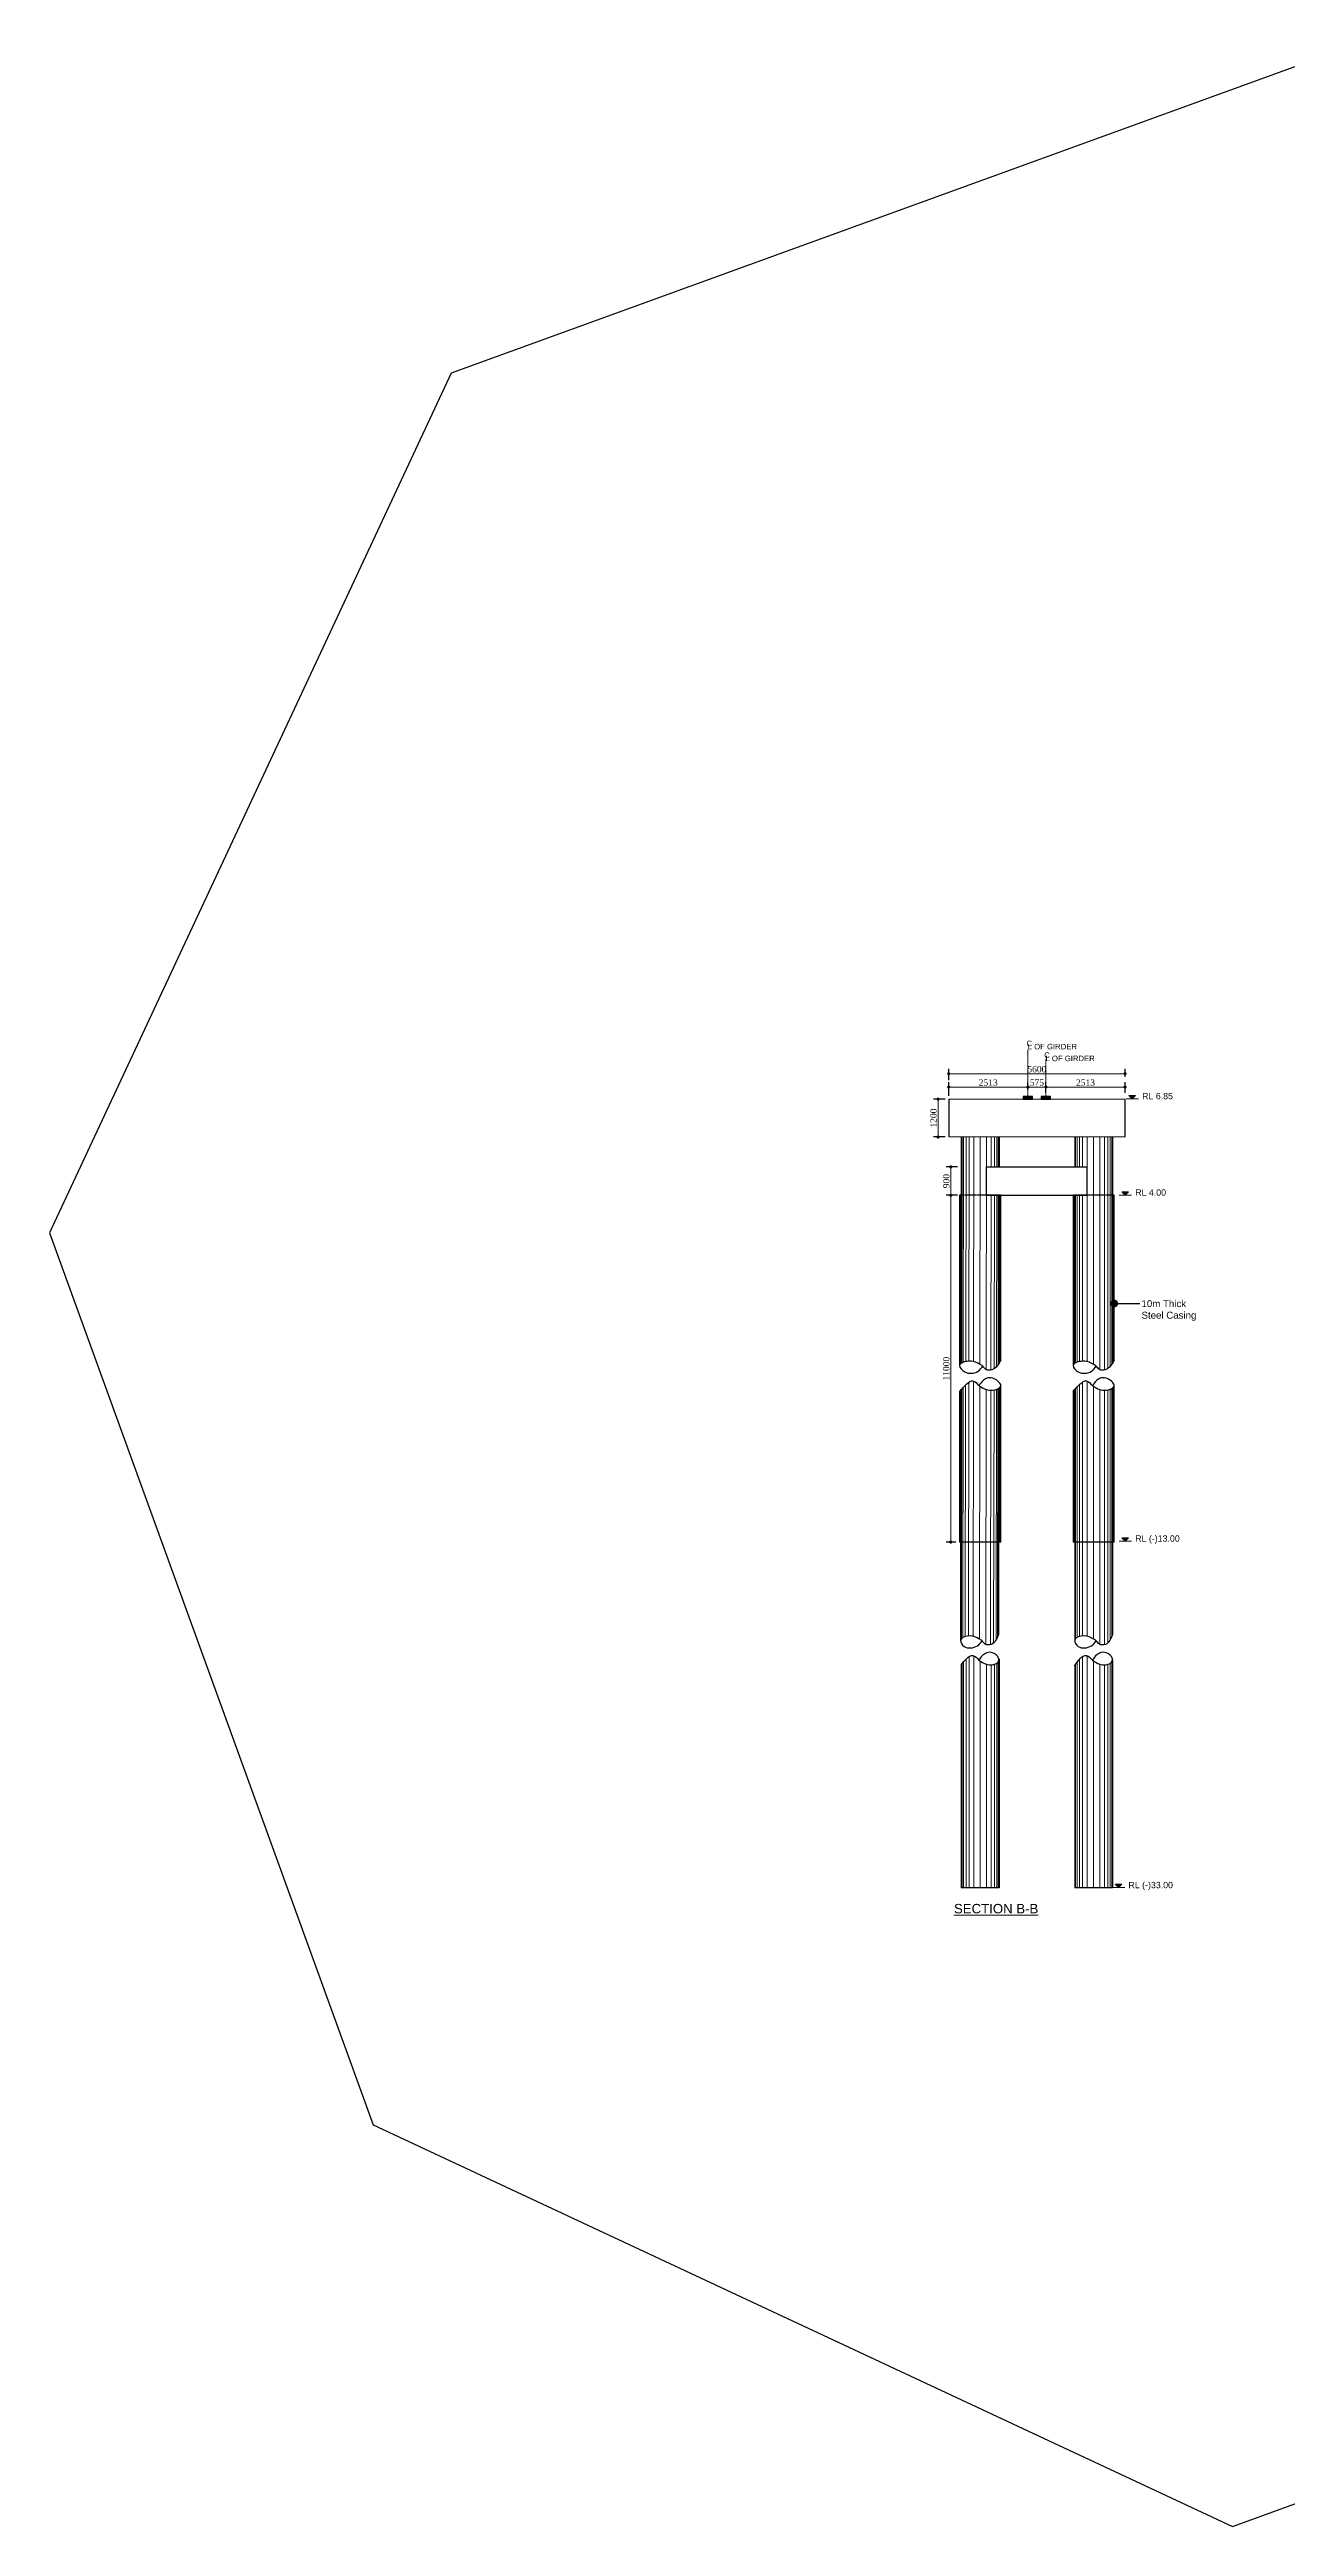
# Model space of a CAD drawing. Header units: millimetres. Extents: x -684453 to 35267, y -286696 to 273430.
# Drawn here: x -412683 to -373392, y -45434 to 33150 of the extents above; entities that cross this region are included whole.
import ezdxf

# ---------------------------------------------------------------- set-up
doc = ezdxf.new("R2010")
doc.units = ezdxf.units.MM
doc.header["$PDMODE"] = 2
doc.linetypes.add('CENTER', pattern=[2, 1.25, -0.25, 0.25, -0.25])
doc.linetypes.add('HIDDEN', pattern=[9.525, 6.35, -3.175])
doc.layers.get('Defpoints').update_dxf_attribs({"lineweight": 13})
for name, color, linetype, lineweight in [('Center Line', 34, 'Continuous', 15), ('dim', 4, 'Continuous', 25), ('Dimision', 4, 'Continuous', 9), ('hatch', 65, 'Continuous', 9), ('Pile', 11, 'Continuous', 15), ('Pire Line', 11, 'Continuous', 25), ('Steel Casing', 70, 'Continuous', 30), ('Text', 7, 'Continuous', 15)]:
    doc.layers.add(name, color=color, linetype=linetype, lineweight=lineweight)
doc.styles.add('ROMANS', font='arial.ttf', dxfattribs={"height": 200})
doc.styles.get("Standard").update_dxf_attribs({"font": 'times.ttf'})
doc.linetypes.add('BATTING', pattern='A,0.00254,-2.54,[134,ltypeshp.shx,S=2.54,R=0,X=-2.54,Y=0],-5.08,[134,ltypeshp.shx,S=2.54,R=180,X=2.54,Y=0],-2.54', length=10.16254)
doc.dimstyles.new('ISO-25', dxfattribs={"dimtxt": 175, "dimasz": 100, "dimexe": 65, "dimexo": 115.625, "dimgap": 40, "dimtad": 1, "dimtoh": 1, "dimdec": 0, "dimtxsty": 'Standard', "dimblk": 'DOT', "dimcen": 300, "dimclrd": 256, "dimclre": 256, "dimclrt": 256, "dimadec": 0, "dimazin": 0, "dimtfac": 1, "dimtdec": 0, "dimtix": 1, "dimtmove": 0, "dimatfit": 3, "dimldrblk": 'DOT', "dimfxl": 75, "dimlwd": -1, "dimarcsym": 0})

# ---------------------------------------------------------------- blocks, each defined once
blk = doc.blocks.new('_Dot')
at = {"color": 0, "linetype": 'ByBlock', "lineweight": -2}
blk.add_line((-0.5, 0), (-1, 0), dxfattribs=at)
at = {"color": 0, "linetype": 'ByBlock', "const_width": 0.5}
blk.add_lwpolyline([(-0.25, 0, 1), (0.25, 0, 1)], format="xyb", close=True, dxfattribs=at)
blk = doc.blocks.new('*D130')
at = {"layer": 'Defpoints', "color": 0, "ltscale": 3, "transparency": 16777216}
for p in [(-384482, -151), (-384145, -151), (-384145, -1351)]:
    blk.add_point(p, dxfattribs=at)
at = {"layer": 'Dimision', "color": 1, "lineweight": -2, "ltscale": 3, "transparency": 16777216}
for p, q in [((-384261, -151), (-384632, -151)), ((-384261, -1351), (-384632, -1351))]:
    blk.add_line(p, q, dxfattribs=at)
at = {"layer": 'Dimision', "ltscale": 3, "transparency": 16777216}
blk.add_line((-384482, -1251), (-384482, -251), dxfattribs=at)
at = {"layer": 'Dimision', "ltscale": 3, "transparency": 16777216, "xscale": 100, "yscale": 100, "zscale": 100}
for p, rotation in [((-384482, -151), 90), ((-384482, -1351), 270)]:
    blk.add_blockref('_Dot', p, dxfattribs=dict(at, rotation=rotation))
at = {"layer": 'Dimision', "ltscale": 3, "transparency": 16777216, "insert": (-384624, -751), "char_height": 200, "attachment_point": 5, "rotation": 90}
blk.add_mtext('1200', dxfattribs=at)
blk = doc.blocks.new('*D131')
at = {"layer": 'Defpoints', "color": 0, "ltscale": 3, "transparency": 16777216}
for p in [(-383745, -2301), (-384079, -3201), (-383745, -3201)]:
    blk.add_point(p, dxfattribs=at)
at = {"layer": 'Dimision', "color": 1, "lineweight": -2, "ltscale": 3, "transparency": 16777216}
for p, q in [((-383861, -2301), (-384229, -2301)), ((-383861, -3201), (-384229, -3201))]:
    blk.add_line(p, q, dxfattribs=at)
at = {"layer": 'Dimision', "ltscale": 3, "transparency": 16777216}
blk.add_line((-384079, -2401), (-384079, -3101), dxfattribs=at)
at = {"layer": 'Dimision', "ltscale": 3, "transparency": 16777216, "xscale": 100, "yscale": 100, "zscale": 100}
for p, rotation in [((-384079, -2301), 90), ((-384079, -3201), 270)]:
    blk.add_blockref('_Dot', p, dxfattribs=dict(at, rotation=rotation))
at = {"layer": 'Dimision', "ltscale": 3, "transparency": 16777216, "insert": (-384221, -2751), "char_height": 200, "attachment_point": 5, "rotation": 90}
blk.add_mtext('900', dxfattribs=at)
blk = doc.blocks.new('*D145')
at = {"layer": 'Defpoints', "color": 0, "ltscale": 3, "transparency": 16777216}
for p in [(-384079, -3201), (-383916, -3201), (-383798, -14201)]:
    blk.add_point(p, dxfattribs=at)
at = {"layer": 'Dimision', "color": 1, "lineweight": -2, "ltscale": 3, "transparency": 16777216}
for p, q in [((-384032, -3201), (-384229, -3201)), ((-383914, -14201), (-384229, -14201))]:
    blk.add_line(p, q, dxfattribs=at)
at = {"layer": 'Dimision', "ltscale": 3, "transparency": 16777216}
blk.add_line((-384079, -14101), (-384079, -3301), dxfattribs=at)
at = {"layer": 'Dimision', "ltscale": 3, "transparency": 16777216, "xscale": 100, "yscale": 100, "zscale": 100}
for p, rotation in [((-384079, -3201), 90), ((-384079, -14201), 270)]:
    blk.add_blockref('_Dot', p, dxfattribs=dict(at, rotation=rotation))
at = {"layer": 'Dimision', "ltscale": 3, "transparency": 16777216, "insert": (-384221, -8701), "char_height": 200, "attachment_point": 5, "rotation": 90}
blk.add_mtext('11000', dxfattribs=at)
blk = doc.blocks.new('*D164')
at = {"layer": 'Defpoints', "color": 0, "ltscale": 3, "transparency": 16777216}
for p in [(-384145, 235), (-381632, 36), (-384145, -156)]:
    blk.add_point(p, dxfattribs=at)
at = {"layer": 'Dimision', "color": 1, "lineweight": -2, "ltscale": 3, "transparency": 16777216}
for p, q in [((-384145, -41), (-384145, 385)), ((-381632, 152), (-381632, 385))]:
    blk.add_line(p, q, dxfattribs=at)
at = {"layer": 'Dimision', "ltscale": 3, "transparency": 16777216}
blk.add_line((-381732, 235), (-384045, 235), dxfattribs=at)
at = {"layer": 'Dimision', "ltscale": 3, "transparency": 16777216, "xscale": 100, "yscale": 100, "zscale": 100, "rotation": 180}
blk.add_blockref('_Dot', (-384145, 235), dxfattribs=at)
at = {"layer": 'Dimision', "ltscale": 3, "transparency": 16777216, "xscale": 100, "yscale": 100, "zscale": 100}
blk.add_blockref('_Dot', (-381632, 235), dxfattribs=at)
at = {"layer": 'Dimision', "ltscale": 3, "transparency": 16777216, "insert": (-382889, 376), "char_height": 200, "attachment_point": 5}
blk.add_mtext('2513', dxfattribs=at)
blk = doc.blocks.new('*D165')
at = {"layer": 'Defpoints', "color": 0, "ltscale": 3, "transparency": 16777216}
for p in [(-384145, 657), (-384145, 341), (-378545, 439)]:
    blk.add_point(p, dxfattribs=at)
at = {"layer": 'Dimision', "color": 1, "lineweight": -2, "ltscale": 3, "transparency": 16777216}
for p, q in [((-384145, 456), (-384145, 807)), ((-378545, 555), (-378545, 807))]:
    blk.add_line(p, q, dxfattribs=at)
at = {"layer": 'Dimision', "ltscale": 3, "transparency": 16777216}
blk.add_line((-378645, 657), (-384045, 657), dxfattribs=at)
at = {"layer": 'Dimision', "ltscale": 3, "transparency": 16777216, "xscale": 100, "yscale": 100, "zscale": 100, "rotation": 180}
blk.add_blockref('_Dot', (-384145, 657), dxfattribs=at)
at = {"layer": 'Dimision', "ltscale": 3, "transparency": 16777216, "xscale": 100, "yscale": 100, "zscale": 100}
blk.add_blockref('_Dot', (-378545, 657), dxfattribs=at)
at = {"layer": 'Dimision', "ltscale": 3, "transparency": 16777216, "insert": (-381345, 799), "char_height": 200, "attachment_point": 5}
blk.add_mtext('5600', dxfattribs=at)
blk = doc.blocks.new('*D166')
at = {"layer": 'Defpoints', "color": 0, "ltscale": 3, "transparency": 16777216}
for p in [(-378545, 235), (-381058, -56), (-378545, -71)]:
    blk.add_point(p, dxfattribs=at)
at = {"layer": 'Dimision', "color": 1, "lineweight": -2, "ltscale": 3, "transparency": 16777216}
for p, q in [((-381058, 60), (-381058, 385)), ((-378545, 45), (-378545, 385))]:
    blk.add_line(p, q, dxfattribs=at)
at = {"layer": 'Dimision', "ltscale": 3, "transparency": 16777216}
blk.add_line((-380958, 235), (-378645, 235), dxfattribs=at)
at = {"layer": 'Dimision', "ltscale": 3, "transparency": 16777216, "xscale": 100, "yscale": 100, "zscale": 100, "rotation": 180}
blk.add_blockref('_Dot', (-381058, 235), dxfattribs=at)
at = {"layer": 'Dimision', "ltscale": 3, "transparency": 16777216, "xscale": 100, "yscale": 100, "zscale": 100}
blk.add_blockref('_Dot', (-378545, 235), dxfattribs=at)
at = {"layer": 'Dimision', "ltscale": 3, "transparency": 16777216, "insert": (-379802, 376), "char_height": 200, "attachment_point": 5}
blk.add_mtext('2513', dxfattribs=at)
blk = doc.blocks.new('*D156')
at = {"layer": 'Defpoints', "color": 0, "ltscale": 3, "transparency": 16777216}
for p in [(-381632, 235), (-381632, 36), (-381057, -56)]:
    blk.add_point(p, dxfattribs=at)
at = {"layer": 'Dimision', "color": 1, "lineweight": -2, "ltscale": 3, "transparency": 16777216}
for p, q in [((-381632, 152), (-381632, 385)), ((-381057, 60), (-381057, 385))]:
    blk.add_line(p, q, dxfattribs=at)
at = {"layer": 'Dimision', "ltscale": 3, "transparency": 16777216}
blk.add_line((-381157, 235), (-381532, 235), dxfattribs=at)
at = {"layer": 'Dimision', "ltscale": 3, "transparency": 16777216, "xscale": 100, "yscale": 100, "zscale": 100, "rotation": 180}
blk.add_blockref('_Dot', (-381632, 235), dxfattribs=at)
at = {"layer": 'Dimision', "ltscale": 3, "transparency": 16777216, "xscale": 100, "yscale": 100, "zscale": 100}
blk.add_blockref('_Dot', (-381057, 235), dxfattribs=at)
at = {"layer": 'Dimision', "ltscale": 3, "transparency": 16777216, "insert": (-381345, 377), "char_height": 200, "attachment_point": 5}
blk.add_mtext('575', dxfattribs=at)

msp = doc.modelspace()

# ---------------------------------------------------------------- hatches: boundary and pattern name
at = {"layer": 'Dimision', "ltscale": 5}
for points in [[(-378427.7, -29.6), (-378215.5, -29.6), (-378321.6, -135.7)], [(-378647.3, -3088.9), (-378435.1, -3088.9), (-378541.2, -3194.9)], [(-378647.3, -14067.2), (-378435.1, -14067.2), (-378541.2, -14173.3)], [(-378862.3, -25060.7), (-378650.1, -25060.7), (-378756.2, -25166.8)]]:
    msp.add_hatch(color=256, dxfattribs=at).paths.add_polyline_path(points)
at = {"layer": 'Pire Line', "ltscale": 3}
h = msp.add_hatch(color=256, dxfattribs=at)
h.paths.add_polyline_path([(-381482.1, -62.1), (-381632.1, -62.1), (-381632.1, -150.7), (-381482.1, -150.7)])
h.paths.add_polyline_path([(-381632.1, -62.1), (-381782.1, -62.1), (-381782.1, -150.7), (-381632.1, -150.7)])
h = msp.add_hatch(color=256, dxfattribs=at)
h.paths.add_polyline_path([(-380908.1, -62.1), (-381058.1, -62.1), (-381058.1, -150.7), (-380908.1, -150.7)])
h.paths.add_polyline_path([(-381058.1, -62.1), (-381208.1, -62.1), (-381208.1, -150.7), (-381058.1, -150.7)])

# ---------------------------------------------------------------- linework, layer by layer
at = {"layer": 'Center Line', "linetype": 'CENTER'}
for p, q in [((-381632.1, -62.1), (-381632.1, 1424.1)), ((-381058.1, -62.1), (-381058.1, 1113.6))]:
    msp.add_line(p, q, dxfattribs=at)
at = {"layer": 'dim', "ltscale": 30}
for points in [[(-382491.8, -8426.3), (-382773.5, -8736.1), (-382963.3, -8728.7), (-383064.5, -8622.7), (-383161.9, -8556.8), (-383436.1, -8465.1), (-383798.4, -8602.4), (-383633.7, -8801.1), (-383430.9, -8848.8), (-383211.8, -8780.2), (-383064.5, -8622.7)], [(-378891.8, -8426.3), (-379173.5, -8736.1), (-379363.3, -8728.7), (-379464.5, -8622.7), (-379561.9, -8556.8), (-379836.1, -8465.1), (-380198.4, -8602.4), (-380033.7, -8801.1), (-379830.9, -8848.9), (-379611.8, -8780.2), (-379464.5, -8622.7)], [(-383798.4, -9428.7), (-383571.5, -9183.9), (-383373.9, -9087.3), (-383181.6, -9235.4), (-382946.1, -9362.6), (-382755.4, -9384.7), (-382491.8, -9251.8), (-382698.2, -9020.9), (-382894, -8992.4), (-383043.7, -9066.3), (-383181.6, -9235.4)], [(-380198.4, -9428.7), (-379971.5, -9184), (-379773.9, -9087.4), (-379581.6, -9235.5), (-379346.1, -9362.6), (-379155.4, -9384.7), (-378891.8, -9251.8), (-379098.2, -9021), (-379294, -8992.4), (-379443.7, -9066.3), (-379581.6, -9235.5)], [(-382566.8, -17138.7), (-382794.4, -17448.6), (-382984.2, -17441.1), (-383085.4, -17335.2), (-383182.8, -17269.3), (-383457, -17177.5), (-383766.8, -17314.8), (-383654.6, -17513.6), (-383451.8, -17561.3), (-383232.7, -17492.6), (-383085.4, -17335.2)], [(-378945.1, -17138.7), (-379172.7, -17448.6), (-379362.5, -17441.1), (-379463.7, -17335.2), (-379561.1, -17269.3), (-379835.3, -17177.5), (-380145.1, -17314.8), (-380032.9, -17513.6), (-379830.1, -17561.3), (-379611, -17492.6), (-379463.7, -17335.2)], [(-380147.1, -18141.2), (-379970.7, -17896.4), (-379773.1, -17799.8), (-379580.8, -17947.9), (-379345.3, -18075), (-379154.6, -18097.1), (-378945.1, -17964.2), (-379097.4, -17733.4), (-379293.3, -17704.8), (-379443, -17778.7), (-379580.8, -17947.9)]]:
    msp.add_spline(points, degree=3, dxfattribs=at)
msp.add_open_spline([(-383745.1, -18099.8), (-383685.3, -18029.1), (-383601.7, -17898.9), (-383357.1, -17736.1), (-383185.6, -17978.6), (-382974.1, -18075.5), (-382747.1, -18123.6), (-382452.9, -17978.6), (-382670.4, -17708.5), (-382888.6, -17684.8), (-383071.1, -17778.1), (-383143.1, -17886.5), (-383183.8, -17947.9)], degree=3, knots=[49.2126846, 49.2126846, 49.2126846, 49.2126846, 301.6978396, 521.7122932, 764.3773966, 1032.0533033, 1224.0033173, 1472.1481241, 1748.6992602, 1946.6292323, 2113.576514, 2331.833625, 2331.833625, 2331.833625, 2331.833625], dxfattribs=at)
at = {"layer": 'Dimision', "ltscale": 5}
for p, q in [((-378118.4, -135.7), (-378515.2, -135.7)), ((-378338, -3194.9), (-378734.8, -3194.9)), ((-378338, -14173.3), (-378734.8, -14173.3)), ((-378553, -25166.8), (-378949.8, -25166.8))]:
    msp.add_line(p, q, dxfattribs=at)
for points in [[(-378427.7, -29.6), (-378215.5, -29.6), (-378321.6, -135.7)], [(-378647.3, -3088.9), (-378435.1, -3088.9), (-378541.2, -3194.9)], [(-378647.3, -14067.2), (-378435.1, -14067.2), (-378541.2, -14173.3)], [(-378862.3, -25060.7), (-378650.1, -25060.7), (-378756.2, -25166.8)]]:
    msp.add_lwpolyline(points, close=True, dxfattribs=at)
at = {"layer": 'hatch', "ltscale": 3}
for p, q in [((-383729.9, -8518.6), (-383720.1, -1350.7)), ((-383679.9, -8496.8), (-383670.1, -1350.7)), ((-383605, -8476.8), (-383595.1, -1350.7)), ((-383505, -8464.8), (-383495.1, -1350.7)), ((-383355, -8476.5), (-383345.1, -1350.7)), ((-383155, -8560.6), (-383145.1, -1350.7)), ((-383155, -8560.6), (-383145.1, -1350.7)), ((-383155, -8560.6), (-383145.1, -1350.7)), ((-383155, -8560.6), (-383145.1, -1350.7)), ((-382955.3, -8733.3), (-382945.1, -1350.7)), ((-382795.1, -2300.7), (-382795.1, -1350.7)), ((-382695.1, -2300.7), (-382695.1, -1350.7)), ((-382620.1, -2300.7), (-382620.1, -1350.7)), ((-382570.1, -2300.7), (-382570.1, -1350.7)), ((-380120.1, -2300.7), (-380120.1, -1350.7)), ((-380070.1, -2300.7), (-380070.1, -1350.7)), ((-379995.1, -2300.7), (-379995.1, -1350.7)), ((-379895.1, -2300.7), (-379895.1, -1350.7)), ((-379745.1, -8478.9), (-379745.1, -1350.7)), ((-379545.1, -8566.1), (-379545.1, -1350.7)), ((-379545.1, -8566.1), (-379545.1, -1350.7)), ((-379545.1, -8566.1), (-379545.1, -1350.7)), ((-379545.1, -8566.1), (-379545.1, -1350.7)), ((-379345.1, -8738.3), (-379345.1, -1350.7)), ((-379195.1, -8742.6), (-379195.1, -1350.7)), ((-379095.1, -8696.3), (-379095.1, -1350.7)), ((-379020.1, -8627.3), (-379020.1, -1350.7)), ((-378970.1, -8560.4), (-378970.1, -1350.7)), ((-382803.8, -8744.8), (-382795.1, -3200.7)), ((-382703.7, -8702.1), (-382695.1, -3200.7)), ((-382628.6, -8636.9), (-382620.1, -3200.7)), ((-382578.4, -8572.7), (-382570.1, -3200.7)), ((-380120.1, -8513.5), (-380120.1, -3200.7)), ((-380070.1, -8493.5), (-380070.1, -3200.7)), ((-379995.1, -8475), (-379995.1, -3200.7)), ((-379895.1, -8464.4), (-379895.1, -3200.7)), ((-383742, -17265), (-383731.1, -9346.9)), ((-383692, -17226.2), (-383681, -9290.1)), ((-383617, -17196.3), (-383606, -9214.6)), ((-383517.1, -17178.8), (-383505.9, -9133)), ((-383367.1, -17190.1), (-383355.8, -9091.2)), ((-383167, -17278), (-383156, -9257.1)), ((-383167, -17278), (-383156, -9257.1)), ((-383167, -17278), (-383156, -9257.1)), ((-383167, -17278), (-383156, -9257.1)), ((-382967.4, -17450.2), (-382956.2, -9359.5)), ((-382817.5, -17456.2), (-382804.8, -9386.4)), ((-382717.4, -17401.3), (-382704.8, -9377.8)), ((-382642.1, -17304.8), (-382629.7, -9358.5)), ((-382591.9, -17200.2), (-382579.6, -9338.2)), ((-380120.1, -17264.8), (-380120.1, -9334.1)), ((-380070.1, -17226.1), (-380070.1, -9278.4)), ((-379995.1, -17196.2), (-379995.1, -9204.7)), ((-379895.1, -17178.8), (-379895.1, -9125.9)), ((-379745.1, -17190.1), (-379745.1, -9095)), ((-379545.1, -17278.1), (-379545.1, -9265.6)), ((-379545.1, -17278.1), (-379545.1, -9265.6)), ((-379545.1, -17278.1), (-379545.1, -9265.6)), ((-379545.1, -17278.1), (-379545.1, -9265.6)), ((-379345.1, -17450.5), (-379345.1, -9362.9)), ((-379195.1, -17456), (-379195.1, -9386.5)), ((-379095.1, -17400.8), (-379095.1, -9375.9)), ((-379020.1, -17304.2), (-379020.1, -9355.2)), ((-378970.1, -17200.1), (-378970.1, -9333.3)), ((-383720.1, -25176.1), (-383720.1, -18057.9)), ((-383670.1, -25176.1), (-383670.1, -17983.8)), ((-383595.1, -25176.1), (-383595.1, -17898.9)), ((-383495.1, -25176.1), (-383495.1, -17823.9)), ((-383345.1, -25176.1), (-383345.1, -17818)), ((-383145.1, -25176.1), (-383145.1, -17992.8)), ((-383145.1, -25176.1), (-383145.1, -17992.8)), ((-383145.1, -25176.1), (-383145.1, -17992.8)), ((-383145.1, -25176.1), (-383145.1, -17992.8)), ((-382620.1, -25176.1), (-382620.1, -18035.8)), ((-382570.1, -25176.1), (-382570.1, -17974.4)), ((-380070.1, -25176.1), (-380070.1, -18014.2)), ((-379995.1, -25176.1), (-379995.1, -17920.6)), ((-379895.1, -25176.1), (-379895.1, -17836.6)), ((-379745.1, -25176.1), (-379745.1, -17807.3)), ((-379545.1, -25176.1), (-379545.1, -17977.3)), ((-379545.1, -25176.1), (-379545.1, -17977.3)), ((-379545.1, -25176.1), (-379545.1, -17977.3)), ((-379545.1, -25176.1), (-379545.1, -17977.3)), ((-379020.1, -25176.1), (-379020.1, -18050.5)), ((-378970.1, -25176.1), (-378970.1, -18009.6)), ((-382945.1, -25176.1), (-382945.1, -18081.5)), ((-382795.1, -25176.1), (-382795.1, -18099.2)), ((-382695.1, -25176.1), (-382695.1, -18076.2)), ((-380120.1, -25176.1), (-380120.1, -18094.1)), ((-379345.1, -25176.1), (-379345.1, -18075.1)), ((-379195.1, -25176.1), (-379195.1, -18100.3)), ((-379095.1, -25176.1), (-379095.1, -18083.7))]:
    msp.add_line(p, q, dxfattribs=at)
at = {"layer": 'Pile', "ltscale": 3}
for p, q in [((-378545.1, -150.7), (-384145.1, -150.7)), ((-378545.1, -1350.7), (-384145.1, -1350.7))]:
    msp.add_line(p, q, dxfattribs=at)
at = {"layer": 'Pire Line', "ltscale": 3}
for p, q in [((-384145.1, -150.7), (-384145.1, -1350.7)), ((-378545.1, -1350.7), (-378545.1, -150.7)), ((-383745.1, -1350.7), (-383754.9, -8534.4)), ((-382545.1, -1350.7), (-382546.4, -2300.7)), ((-380145.1, -1350.7), (-380145.1, -2300.7)), ((-378945.1, -1350.7), (-378945.1, -8520.6)), ((-382945.1, -2300.7), (-379745.1, -2300.7)), ((-382945.1, -3200.7), (-382945.1, -2300.7)), ((-379745.1, -3200.7), (-379745.1, -2300.7)), ((-382945.1, -3200.7), (-379745.1, -3200.7)), ((-382547.6, -3200.7), (-382555, -8536.7)), ((-380145.1, -3200.7), (-380145.1, -8527.6)), ((-383756.1, -9376.8), (-383767, -17316)), ((-382556, -9325.4), (-382566.8, -17138.7)), ((-380145.1, -9363.6), (-380145.1, -17314.8)), ((-378945.1, -9318.4), (-378945.1, -17138.7)), ((-382545.1, -17918.4), (-382545.1, -25176.1)), ((-378945.1, -17948.7), (-378945.1, -25176.1)), ((-383745.1, -18099.8), (-383745.1, -25176.1)), ((-380145.1, -18137.6), (-380145.1, -25176.1)), ((-382545.1, -25176.1), (-383745.1, -25176.1)), ((-378945.1, -25176.1), (-380145.1, -25176.1))]:
    msp.add_line(p, q, dxfattribs=at)
at = {"layer": 'Pire Line', "color": 2, "linetype": 'BATTING', "ltscale": 150}
msp.add_lwpolyline([(-346844, -35161), (-334099.9, -7889.4), (-344372.5, 20406), (-371644.1, 33150), (-399939.4, 22877.5), (-412683.5, -4394.1), (-402411, -32689.5), (-375139.3, -45433.5)], close=True, dxfattribs=at)
at = {"layer": 'Pire Line', "ltscale": 5}
for points in [[(-381482.1, -62.1), (-381782.1, -62.1), (-381782.1, -150.7), (-381482.1, -150.7)], [(-380908.1, -62.1), (-381208.1, -62.1), (-381208.1, -150.7), (-380908.1, -150.7)]]:
    msp.add_lwpolyline(points, close=True, dxfattribs=at)
at = {"layer": 'Steel Casing', "linetype": 'HIDDEN', "ltscale": 0.3}
for p, q in [((-382491.8, -3200.7), (-383798.4, -3200.7)), ((-378891.8, -3200.7), (-380198.5, -3200.7))]:
    msp.add_line(p, q, dxfattribs=at)
at = {"layer": 'Steel Casing', "linetype": 'Continuous', "ltscale": 0.3}
for p, q in [((-382491.8, -14200.9), (-383798.5, -14200.9)), ((-378891.8, -14200.9), (-380198.5, -14200.9))]:
    msp.add_line(p, q, dxfattribs=at)
for points in [[(-383745.1, -8527.6), (-383745.1, -3200.7), (-383798.4, -3200.7), (-383798.4, -8611.4)], [(-382491.8, -8426.3), (-382491.8, -3200.7), (-382545.1, -3200.7), (-382545.1, -8520.6)], [(-380145.1, -8527.6), (-380145.1, -3200.7), (-380198.4, -3200.7), (-380198.4, -8611.4)], [(-378891.8, -8426.3), (-378891.8, -3200.7), (-378945.1, -3200.7), (-378945.1, -8520.6)], [(-383798.4, -9428.7), (-383798.5, -14200.9)], [(-383745.1, -14200.9), (-383745.1, -9363.6)], [(-382545.1, -9318.4), (-382545.1, -14200.9)], [(-382491.8, -14200.9), (-382491.8, -9219.7)], [(-380198.4, -9428.7), (-380198.5, -14200.9)], [(-380145.1, -14200.9), (-380145.1, -9363.6)], [(-378945.1, -9318.4), (-378945.1, -14200.9)], [(-378891.8, -14200.9), (-378891.8, -9219.7)]]:
    msp.add_lwpolyline(points, dxfattribs=at)

# ---------------------------------------------------------------- texts
at = {"layer": 'Text', "style": 'ROMANS'}
for s, height, p in [('RL 6.85', 200, (-378005.1, -152.4)), ('RL 4.00', 200, (-378224.7, -3211.6)), ('RL (-)13.00', 200, (-378224.7, -14190)), ('RL (-)33.00', 200, (-378439.7, -25183.5)), ('%%USECTION B-B', 300, (-383977.5, -25982.6))]:
    msp.add_text(s, height=height, dxfattribs=at).set_placement(p)
at = {"layer": 'Text', "attachment_point": 1, "style": 'ROMANS'}
for s, insert, char_height, width in [('C', (-381674.5, 1706), 175, 8235.459), ('L OF GIRDER', (-381635.1, 1604), 175, 8235.459), ('C', (-381110.9, 1332.1), 175, 8235.459), ('L OF GIRDER', (-381071.5, 1230.1), 175, 8235.459), ('10m Thick Steel Casing ', (-378025.3, -6528), 220, 1816.52)]:
    msp.add_mtext(s, dxfattribs=dict(at, insert=insert, char_height=char_height, width=width))

# ---------------------------------------------------------------- dimensions: what is measured, and where the dimension line sits
at = {"layer": 'Dimision', "ltscale": 3}
for base, p1, p2, picture, middle in [((-384145.1, 657.1), (-378545.1, 439.1), (-384145.1, 340.6), '*D165', (-381345.1, 798.9)), ((-381632.1, 234.6), (-381057.1, -55.7), (-381632.1, 36.2), '*D156', (-381344.6, 376.7)), ((-378545.1, 234.6), (-381058.1, -55.7), (-378545.1, -71), '*D166', (-379801.6, 376.4))]:
    dim = msp.add_linear_dim(base=base, p1=p1, p2=p2, dimstyle='ISO-25', override={"dimtxt": 200, "dimexe": 150, "dimclre": 1}, dxfattribs=at)
    dim.commit()
    dim.dimension.update_dxf_attribs({"geometry": picture, "text_midpoint": middle})
for base, p1, p2, angle, picture, middle in [((-384145.1, 234.6), (-381632.1, 36.2), (-384145.1, -156.5), 180, '*D164', (-382888.6, 376.4)), ((-384481.8, -150.7), (-384145.1, -1350.7), (-384145.1, -150.7), 90, '*D130', (-384623.5, -750.7)), ((-384079.1, -3200.7), (-383745.1, -2300.7), (-383745.1, -3200.7), 90, '*D131', (-384221.1, -2750.7)), ((-384079.1, -3200.7), (-383798.5, -14200.9), (-383915.9, -3200.7), 90, '*D145', (-384220.8, -8700.8))]:
    dim = msp.add_linear_dim(base=base, p1=p1, p2=p2, angle=angle, dimstyle='ISO-25', override={"dimtxt": 200, "dimexe": 150, "dimclre": 1}, dxfattribs=at)
    dim.commit()
    dim.dimension.update_dxf_attribs({"geometry": picture, "text_midpoint": middle})

# ---------------------------------------------------------------- leaders
at = {"ltscale": 0.25}
msp.add_leader([(-378891.8, -6633.2), (-378140.5, -6635.2), (-378076.9, -6635.2)], dimstyle='ISO-25', override={"dimasz": 250, "dimgap": 40, "dimtad": 0, "dimfxl": 35, "dimfxlon": 1, "dimarcsym": 2}, dxfattribs=at)

doc.saveas('drawing.dxf')
